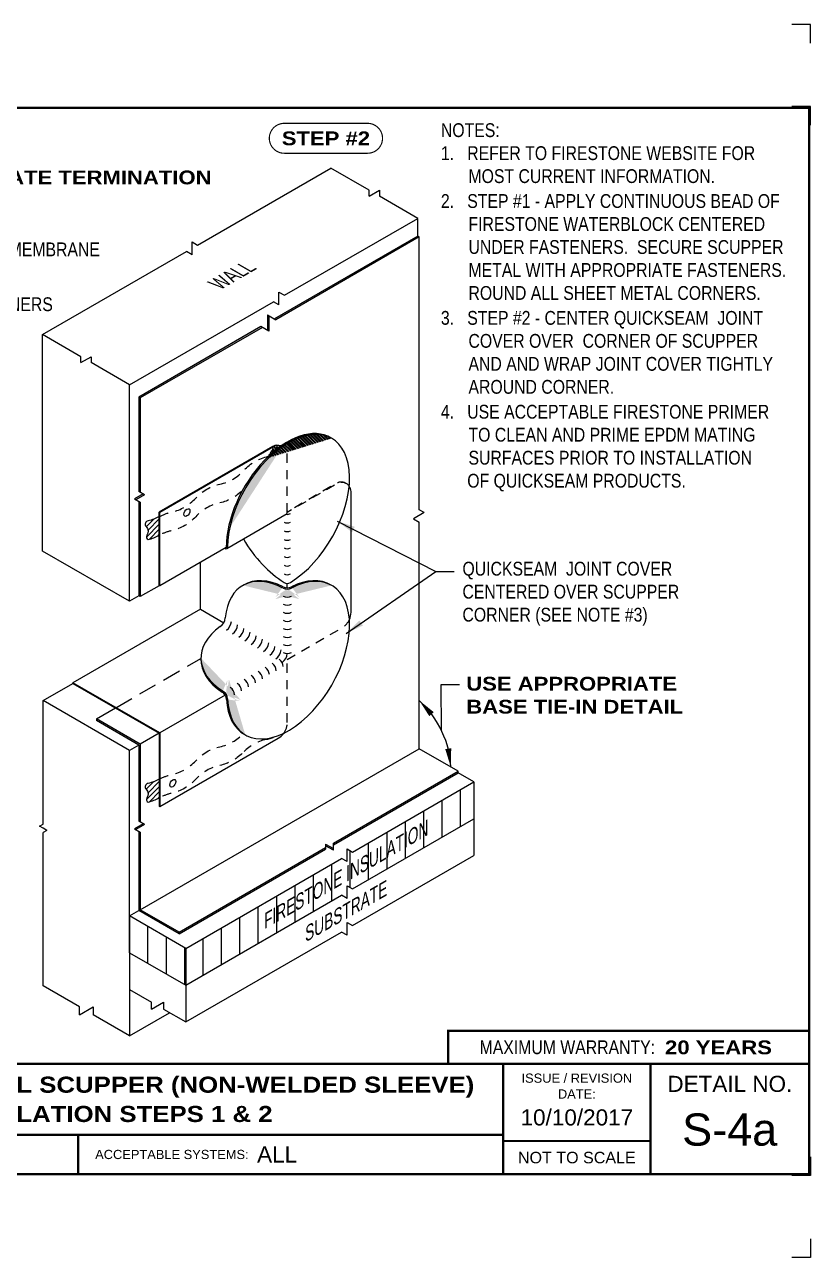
# Model space of a CAD drawing. Header units: inches. Extents: x 255.4 to 275.5, y 38.5 to 55.2.
# Drawn here: x 264.8 to 275.48, y 38.45 to 55.21 of the extents above; entities that cross this region are included whole.
import ezdxf
from ezdxf.enums import TextEntityAlignment as Align

# ---------------------------------------------------------------- set-up
doc = ezdxf.new("R2010")
doc.units = ezdxf.units.IN
doc.header["$MEASUREMENT"] = 0
doc.linetypes.add('HIDDEN', pattern=[0.375, 0.25, -0.125])
doc.linetypes.add('HIDDEN2', pattern=[0.1875, 0.125, -0.0625])
doc.layers.get('0').update_dxf_attribs({"linetype": 'CONTINUOUS'})
doc.layers.get('DEFPOINTS').update_dxf_attribs({"linetype": 'CONTINUOUS'})
for name, color, linetype in [('FSBP-ACCESSORY-OTHER', 7, 'CONTINUOUS'), ('FSBP-ANNO-NOTE', 7, 'CONTINUOUS'), ('FSBP-INSULATION', 7, 'CONTINUOUS'), ('FSBP-MEMBRANE', 7, 'CONTINUOUS'), ('FSBP-SEALANTS', 1, 'CONTINUOUS'), ('FSBP-SUBSTRATE-GENERIC', 9, 'CONTINUOUS'), ('FSBP-TTLB', 7, 'CONTINUOUS'), ('FSBP-TTLB-BORDER', 7, 'CONTINUOUS'), ('FSBP-TTLB-TEXT', 7, 'CONTINUOUS'), ('FSBP-WALL-CURB', 9, 'CONTINUOUS')]:
    doc.layers.add(name, color=color, linetype=linetype)
doc.styles.add('FSBP_ARIAL', font='arial.ttf')
doc.styles.add('FSBP_ARIAL_BOLD', font='')
doc.styles.add('FSBP_ARIAL_NAR', font='ARIALN.TTF')
doc.styles.get('FSBP_ARIAL_BOLD').set_extended_font_data('Arial Black')
doc.dimstyles.new('FSBP-LEADER', dxfattribs={"dimtxt": 0.1875, "dimasz": 0.25, "dimexe": 0.0625, "dimexo": 0.125, "dimgap": 0.125, "dimtad": 0, "dimtih": 1, "dimtoh": 1, "dimdec": 4, "dimzin": 0, "dimdsep": 46, "dimlunit": 4, "dimtxsty": 'FSBP_ARIAL_NAR', "dimcen": 0.09375, "dimclrd": 256, "dimclre": 256, "dimclrt": 256, "dimadec": 0, "dimazin": 0, "dimtfac": 1, "dimtdec": 4, "dimtofl": 0, "dimtmove": 0, "dimatfit": 3, "dimfxl": 0, "dimtolj": 1, "dimtzin": 0, "dimlwd": -1, "dimlwe": -1, "dimarcsym": 0})

# ---------------------------------------------------------------- blocks, each defined once
blk = doc.blocks.new('TTLB-EPDM_2')
at = {"layer": 'DEFPOINTS', "linetype": 'Continuous', "ltscale": 1.75}
for points in [[(20.016, 13.881), (20.016, 14.131), (19.766, 14.131)], [(20.016, -2.381), (20.016, -2.631), (19.766, -2.631)]]:
    blk.add_lwpolyline(points, dxfattribs=at)
at = {"layer": 'DEFPOINTS', "color": 1}
for points in [[(20.016, 12.766), (20.016, 13.016), (19.766, 13.016)], [(20.016, -1.266), (20.016, -1.516), (19.766, -1.516)]]:
    blk.add_lwpolyline(points, dxfattribs=at)
at = {"layer": 'FSBP-TTLB', "const_width": 0.0312}
blk.add_lwpolyline([(15.09, 0), (20, 0), (20, 0.451), (15.09, 0.451)], close=True, dxfattribs=at)
for points in [[(0, 0), (0, -1.5), (20, -1.5), (20, 0), (0, 0)], [(15.84, 0), (15.84, -0.964)], [(17.841, 0), (17.841, -1.5)], [(20, 0), (20, -1.5)], [(4.825, -0.964), (15.84, -0.964)], [(15.84, -0.964), (15.84, -1.5)], [(15.84, -1.049), (17.841, -1.049)]]:
    blk.add_lwpolyline(points, dxfattribs=at)
at = {"layer": 'FSBP-TTLB-BORDER', "const_width": 0.0312}
blk.add_lwpolyline([(20, 0), (20, 13), (0, 13), (0, 0)], dxfattribs=at)
at = {"layer": 'FSBP-TTLB-TEXT', "const_width": 0.0312}
blk.add_lwpolyline([(10.062, -0.964), (10.062, -1.5)], dxfattribs=at)
at = {"layer": 'FSBP-TTLB-TEXT', "style": 'FSBP_ARIAL_NAR'}
blk.add_text('MAXIMUM WARRANTY:', height=0.1875, dxfattribs=at).set_placement((17.905, 0.226), align=Align.MIDDLE_RIGHT)
at = {"layer": 'FSBP-TTLB-TEXT', "style": 'FSBP_ARIAL'}
for s, height, p in [('ISSUE / REVISION', 0.125, (16.841, -0.194)), ('DETAIL NO.', 0.2188, (18.921, -0.272)), ('DATE:', 0.125, (16.841, -0.41)), ('NOT TO SCALE', 0.15625, (16.841, -1.274))]:
    blk.add_text(s, height=height, dxfattribs=at).set_placement(p, align=Align.MIDDLE_CENTER)
blk.add_text('ACCEPTABLE SYSTEMS:', height=0.125, dxfattribs=at).set_placement((10.293, -1.232), align=Align.MIDDLE_LEFT)
at = {"layer": 'FSBP-TTLB-TEXT'}
for tag, height, style, p in [('MAXIMUM_WARRANTY', 0.188, 'FSBP_ARIAL_BOLD', (18.04, 0.224)), ('ACCPT_SYSTEMS', 0.219, 'FSBP_ARIAL', (12.494, -1.232))]:
    blk.add_attdef(tag, text='', height=height, dxfattribs=dict(at, style=style)).set_placement(p, align=Align.MIDDLE_LEFT)
for tag, height, style, p in [('DETAIL_DESCP_LINE_1', 0.219, 'FSBP_ARIAL_BOLD', (10.331, -0.283)), ('DETAIL_DESCP_LINE_2', 0.219, 'FSBP_ARIAL_BOLD', (10.331, -0.681)), ('ISSUE_REV_DATE', 0.219, 'FSBP_ARIAL', (16.841, -0.728)), ('DETAIL_NUMBER', 0.438, 'FSBP_ARIAL', (18.919, -0.893))]:
    blk.add_attdef(tag, text='', height=height, dxfattribs=dict(at, style=style)).set_placement(p, align=Align.MIDDLE_CENTER)

msp = doc.modelspace()

# ---------------------------------------------------------------- hatches: boundary and pattern name
at = {"layer": 'FSBP-ACCESSORY-OTHER'}
h = msp.add_hatch(dxfattribs=at)
h.set_pattern_fill('STEEL', color=256, scale=0.25, angle=90, style=0)
h.set_pattern_definition([(135, (114.723633, 25.63342), (-0.022097087, -0.022097087), []), (135, (114.708008, 25.63342), (-0.022097087, -0.022097087), [])])
edge = h.paths.add_edge_path()
edge.add_arc((268.243, 49.364), 0.125, 72.4184, 120, ccw=False)
edge.add_ellipse((268.368, 48.58), major_axis=(-0.587, -1.016), ratio=0.57735, start_angle=230.9362, end_angle=231.034, ccw=False)
edge.add_ellipse((268.368, 48.58), major_axis=(-0.587, -1.016), ratio=0.57735, start_angle=179.1545, end_angle=230.9362)
edge.add_arc((268.236, 49.368), 0.125, 68.4839, 120)
edge.add_line((268.173, 49.476), (266.628, 48.583))
edge.add_line((266.628, 48.583), (266.635, 48.58))
edge.add_line((266.635, 48.58), (268.18, 49.472))
h = msp.add_hatch(dxfattribs=at)
h.set_pattern_fill('STEEL', color=256, scale=0.25, style=0)
h.set_pattern_definition([(45, (1.570232, -34.333046), (-0.022097087, 0.022097087), []), (45, (1.570232, -34.31742), (-0.022097087, 0.022097087), [])])
h.paths.add_polyline_path([(266.635, 48.58), (266.628, 48.583), (266.628, 47.583), (266.635, 47.58)])
h = msp.add_hatch(dxfattribs=at)
h.set_pattern_fill('STEEL', color=256, scale=0.25, style=0)
h.set_pattern_definition([(45, (1.570232, -34.833046), (-0.022097087, 0.022097087), []), (45, (1.570232, -34.81742), (-0.022097087, 0.022097087), [])])
h.paths.add_polyline_path([(266.635, 45.58), (266.037, 45.924), (266.031, 45.921), (266.628, 45.576), (266.628, 44.583), (266.635, 44.58)])
h.paths.add_polyline_path([(265.453, 46.262), (265.453, 46.254), (266.031, 45.921), (266.037, 45.924)])
at = {"layer": 'FSBP-INSULATION'}
h = msp.add_hatch(dxfattribs=at)
h.set_pattern_fill('LINE', color=256, scale=2, angle=90, style=0)
h.set_pattern_definition([(90, (114.72363, 25.63342), (-0.25, 2e-17), [])])
h.paths.add_polyline_path([(269.106, 43.374), (269.181, 43.331), (269.181, 43.504), (269.256, 43.461), (270.906, 44.414), (270.906, 44.914), (269.256, 43.961), (269.181, 44.004), (269.181, 43.831), (269.106, 43.874), (266.987, 42.651), (266.987, 42.151)])
h.paths.add_polyline_path([(266.222, 43.092), (266.222, 42.592), (266.987, 42.151), (266.987, 42.651)])
h.paths.add_polyline_path([(267.995, 42.847), (270.437, 44.192), (270.437, 44.528), (267.995, 43.183)], flags=24)
at = {"layer": 'FSBP-MEMBRANE'}
h = msp.add_hatch(color=256, dxfattribs=at)
h.paths.add_polyline_path([(266.369, 50.136), (266.35, 50.147), (266.35, 48.864), (266.369, 48.853)])
h.paths.add_polyline_path([(268.029, 51.094), (268.01, 51.106), (266.35, 50.147), (266.369, 50.136)])
h.paths.add_polyline_path([(268.116, 51.255), (268.097, 51.266), (268.097, 51.055), (268.116, 51.044)])
h.paths.add_polyline_path([(270.162, 52.326), (270.142, 52.337), (268.192, 51.211), (268.212, 51.2)])
h.paths.add_polyline_path([(266.428, 48.819), (266.409, 48.83), (266.291, 48.762), (266.31, 48.751)])
h.paths.add_polyline_path([(266.369, 48.717), (266.35, 48.728), (266.35, 47.445), (266.369, 47.434)])
h = msp.add_hatch(color=256, dxfattribs=at)
edge = h.paths.add_edge_path()
edge.add_ellipse((268.385, 48.57), major_axis=(-0.587, -1.016), ratio=0.57735, start_angle=230.8579, end_angle=313.8042, ccw=False)
edge.add_arc((268.236, 49.368), 0.125, 58.9955, 58.9961, ccw=False)
edge.add_ellipse((268.385, 48.57), major_axis=(-0.587, -1.016), ratio=0.57735, start_angle=180.8455, end_angle=230.8513, ccw=False)
edge.add_ellipse((268.368, 48.58), major_axis=(-0.587, -1.016), ratio=0.57735, start_angle=179.1545, end_angle=230.9362)
edge.add_ellipse((268.368, 48.58), major_axis=(-0.587, -1.016), ratio=0.57735, start_angle=230.9362, end_angle=231.034)
edge.add_ellipse((268.368, 48.58), major_axis=(-0.587, -1.016), ratio=0.57735, start_angle=231.034, end_angle=243.0431)
edge.add_ellipse((268.368, 48.58), major_axis=(-0.587, -1.016), ratio=0.57735, start_angle=243.0431, end_angle=272.5219)
edge.add_ellipse((268.368, 48.58), major_axis=(-0.587, -1.016), ratio=0.57735, start_angle=272.5219, end_angle=315)
edge.add_line((267.538, 48.101), (267.52, 48.091))
edge.add_line((267.52, 48.091), (267.524, 48.089))
edge.add_arc((267.534, 48.107), 0.0208, 240, 299.5978)
edge.add_line((267.545, 48.089), (267.545, 48.089))
edge.add_arc((267.534, 48.107), 0.0208, 300.4022, 359.0851)
edge.add_ellipse((268.385, 48.57), major_axis=(-0.587, -1.016), ratio=0.57735, start_angle=313.8042, end_angle=314.0635, ccw=False)
h = msp.add_hatch(color=256, dxfattribs=at)
edge = h.paths.add_edge_path()
edge.add_ellipse((268.385, 46.57), major_axis=(-0.587, -1.016), ratio=0.57735, start_angle=540.8455, end_angle=582.2072, ccw=False)
edge.add_ellipse((268.368, 46.58), major_axis=(-0.587, -1.016), ratio=0.57735, start_angle=539.1545, end_angle=581.1412)
edge.add_arc((268.368, 47.68), 0.125, 243.4595, 296.5405, ccw=False)
edge.add_ellipse((268.368, 46.58), major_axis=(0.587, -1.016), ratio=0.57735, start_angle=138.8588, end_angle=180.8455)
edge.add_ellipse((268.35, 46.57), major_axis=(0.587, -1.016), ratio=0.57735, start_angle=137.7928, end_angle=179.1545, ccw=False)
edge.add_arc((268.368, 47.662), 0.125, 242.4795, 297.5205)
h = msp.add_hatch(color=256, dxfattribs=at)
edge = h.paths.add_edge_path()
edge.add_ellipse((268.368, 46.6), major_axis=(-1.174, 0), ratio=0.57735, start_angle=360.8455, end_angle=402.2072, ccw=False)
edge.add_ellipse((268.368, 46.58), major_axis=(-1.174, 0), ratio=0.57735, start_angle=359.1545, end_angle=401.1412)
edge.add_arc((267.415, 46.03), 0.125, 3.4595, 56.5405, ccw=False)
edge.add_ellipse((268.368, 46.58), major_axis=(-0.587, -1.016), ratio=0.57735, start_angle=318.8588, end_angle=360.8455)
edge.add_ellipse((268.385, 46.57), major_axis=(-0.587, -1.016), ratio=0.57735, start_angle=317.7928, end_angle=359.1545, ccw=False)
edge.add_arc((267.431, 46.039), 0.125, 2.4795, 57.5205)
h = msp.add_hatch(color=256, dxfattribs=at)
h.paths.add_polyline_path([(265.772, 45.771), (265.772, 45.749), (266.35, 45.415), (266.35, 44.381), (266.369, 44.369), (266.369, 45.426)])
h.paths.add_polyline_path([(266.428, 44.335), (266.409, 44.347), (266.291, 44.279), (266.31, 44.267)])
h.paths.add_polyline_path([(266.369, 44.233), (266.35, 44.245), (266.35, 43.165), (266.897, 42.849), (266.897, 42.871), (266.369, 43.176)])
h.paths.add_polyline_path([(268.889, 43.999), (268.889, 44.022), (266.897, 42.871), (266.897, 42.849)])
h.paths.add_polyline_path([(270.69, 45.039), (270.69, 45.061), (268.995, 44.083), (268.995, 44.06)])
h.paths.add_polyline_path([(268.889, 44.069), (268.889, 44.046), (268.995, 43.985), (268.995, 44.008)])
at = {"layer": 'FSBP-SEALANTS'}
h = msp.add_hatch(dxfattribs=at)
h.set_pattern_fill('ANSI31', color=256, scale=0.4, style=0)
h.set_pattern_definition([(45, (7.65756, -52.087417), (-0.035355339, 0.035355339), [])])
h.paths.add_polyline_path([(266.628, 48.522, -0.065045), (266.477, 48.465, 0.622721), (266.449, 48.387, -0.36093), (266.459, 48.268, 0.501334), (266.477, 48.212, 0.065045), (266.628, 48.268)])
h = msp.add_hatch(dxfattribs=at)
h.set_pattern_fill('ANSI31', color=256, scale=0.4, style=0)
h.set_pattern_definition([(45, (7.65756, -55.657913), (-0.035355339, 0.035355339), [])])
h.paths.add_polyline_path([(266.628, 44.951, -0.065045), (266.477, 44.895, 0.622721), (266.449, 44.816, -0.36093), (266.459, 44.697, 0.501334), (266.477, 44.641, 0.065045), (266.628, 44.698)])

# ---------------------------------------------------------------- linework, layer by layer
for p, q in [((270.464, 45.612), (270.461, 46.241)), ((270.461, 46.241), (270.711, 46.241))]:
    msp.add_line(p, q)
at = {"layer": 'FSBP-ACCESSORY-OTHER'}
for p, q in [((266.628, 47.583), (266.628, 48.583)), ((266.628, 48.583), (266.635, 48.58)), ((266.635, 47.58), (266.635, 48.58)), ((268.368, 48.564), (268.368, 48.58)), ((268.368, 47.555), (268.368, 47.615)), ((266.635, 47.58), (266.628, 47.583)), ((267.186, 47.262), (265.453, 46.262)), ((266.635, 45.58), (265.453, 46.262)), ((265.453, 46.254), (265.453, 46.262)), ((265.453, 46.254), (266.628, 45.576)), ((267.523, 46.093), (266.635, 45.58)), ((266.628, 45.576), (266.628, 44.583)), ((266.628, 44.583), (266.635, 44.58))]:
    msp.add_line(p, q, dxfattribs=at)
at = {"layer": 'FSBP-ACCESSORY-OTHER', "linetype": 'Continuous'}
for p, q in [((267.538, 48.101), (266.635, 47.58)), ((267.186, 47.262), (267.186, 47.898)), ((267.186, 47.262), (267.503, 47.079))]:
    msp.add_line(p, q, dxfattribs=at)
at = {"layer": 'FSBP-ACCESSORY-OTHER', "flags": 128}
for points in [[(268.282, 49.484, 0.228645), (268.173, 49.476), (266.628, 48.583)], [(268.28, 49.483, 0.210649), (268.18, 49.472), (266.635, 48.58)], [(269.212, 47.123, 0.104444), (269.234, 47.224), (269.234, 48.864, 0.159264), (269.209, 48.937)]]:
    msp.add_lwpolyline(points, format="xyb", dxfattribs=at)
at = {"layer": 'FSBP-ACCESSORY-OTHER', "linetype": 'HIDDEN2', "flags": 128}
for points in [[(268.302, 49.474, 0.00333), (268.3, 49.475, 0.00333)], [(268.368, 48.58), (268.368, 49.364, 0.279928), (268.3, 49.475, 0.279928)], [(269.168, 48.974, 0.276233), (269.039, 48.976), (268.368, 48.588)], [(269.209, 48.937, 0.38288), (269.046, 48.972), (268.368, 48.58)], [(268.368, 46.58), (269.109, 47.008, 0.159054), (269.212, 47.123, 0.131652)]]:
    msp.add_lwpolyline(points, format="xyb", dxfattribs=at)
at = {"layer": 'FSBP-ACCESSORY-OTHER', "linetype": 'HIDDEN2'}
msp.add_lwpolyline([(268.319, 45.577, 0.159054), (268.368, 45.724), (268.368, 46.58)], format="xyb", dxfattribs=at)
at = {"layer": 'FSBP-ACCESSORY-OTHER'}
msp.add_lwpolyline([(266.635, 45.58), (266.635, 44.58)], dxfattribs=at)
msp.add_lwpolyline([(266.635, 44.58), (268.243, 45.508, 0.104444), (268.319, 45.577, 0.104444)], format="xyb", dxfattribs=at)
at = {"layer": 'FSBP-ACCESSORY-OTHER', "linetype": 'Continuous'}
for centre in [(267.004, 48.578), (266.811, 44.896)]:
    msp.add_ellipse(centre, major_axis=(-0.0287, -0.0497), ratio=0.57735, dxfattribs=at)
at = {"layer": 'FSBP-ANNO-NOTE', "const_width": 0.0156}
msp.add_lwpolyline([(268.327, 53.463), (269.459, 53.463, 1), (269.459, 53.87), (268.327, 53.87, 1)], format="xyb", close=True, dxfattribs=at)
at = {"layer": 'FSBP-ANNO-NOTE'}
for points in [[(270.162, 46.022, 0, 0.082, 0), (270.329, 45.836, 0.082, 0.082, 0)], [(270.59, 45.119, 0, 0.082, 0), (270.556, 45.367, 0.082, 0.082, 0)]]:
    msp.add_lwpolyline(points, format="xyseb", dxfattribs=at)
msp.add_ellipse((269.999, 45.46), major_axis=(-0.418, 0.723), ratio=0.57735, start_param=3.926991, end_param=5.2183, dxfattribs=at)
at = {"layer": 'FSBP-INSULATION', "linetype": 'Continuous'}
for p, q in [((270.906, 44.914), (270.69, 45.039)), ((269.256, 43.961), (270.906, 44.914)), ((270.906, 44.914), (270.906, 44.414)), ((269.256, 43.461), (270.906, 44.414)), ((269.181, 43.831), (269.181, 44.004)), ((269.181, 44.004), (269.256, 43.961)), ((266.987, 42.651), (269.106, 43.874)), ((269.181, 43.831), (269.106, 43.874)), ((269.181, 43.331), (269.181, 43.504)), ((269.181, 43.504), (269.256, 43.461)), ((266.987, 42.151), (269.106, 43.374)), ((269.181, 43.331), (269.106, 43.374)), ((266.222, 43.092), (266.35, 43.165)), ((266.987, 42.651), (266.222, 43.092)), ((266.222, 43.092), (266.222, 42.592)), ((266.222, 42.592), (266.987, 42.151)), ((266.987, 42.651), (266.987, 42.151))]:
    msp.add_line(p, q, dxfattribs=at)
at = {"layer": 'FSBP-MEMBRANE', "linetype": 'Continuous'}
for p, q in [((270.142, 52.337), (268.192, 51.211)), ((270.162, 52.326), (268.212, 51.2)), ((270.162, 52.326), (270.142, 52.337)), ((270.162, 48.614), (270.162, 52.326)), ((268.097, 51.266), (268.212, 51.2)), ((268.097, 51.266), (268.097, 51.055)), ((268.116, 51.255), (268.116, 51.044)), ((268.01, 51.106), (266.35, 50.147)), ((268.029, 51.094), (266.369, 50.136)), ((268.116, 51.044), (268.01, 51.106)), ((266.35, 50.147), (266.369, 50.136)), ((266.35, 50.147), (266.35, 48.864)), ((266.369, 50.136), (266.369, 48.853)), ((266.409, 48.83), (266.291, 48.762)), ((266.428, 48.819), (266.31, 48.751)), ((266.428, 48.819), (266.35, 48.864)), ((266.291, 48.762), (266.369, 48.717)), ((266.35, 48.728), (266.35, 47.445)), ((266.369, 48.717), (266.369, 47.434)), ((270.228, 48.577), (270.162, 48.614)), ((270.228, 48.577), (270.084, 48.493)), ((270.084, 48.493), (270.162, 48.448)), ((270.162, 45.366), (270.162, 48.448)), ((266.369, 45.426), (266.369, 44.369)), ((266.35, 45.415), (266.35, 44.381)), ((266.369, 43.176), (270.162, 45.366)), ((268.995, 44.083), (270.69, 45.061)), ((268.995, 44.06), (270.69, 45.039)), ((270.69, 45.039), (270.69, 45.061)), ((266.409, 44.347), (266.291, 44.279)), ((266.291, 44.279), (266.369, 44.233)), ((266.428, 44.335), (266.31, 44.267)), ((266.428, 44.335), (266.35, 44.381)), ((266.35, 44.245), (266.35, 43.165)), ((266.369, 44.233), (266.369, 43.176)), ((266.897, 42.871), (268.889, 44.022)), ((266.897, 42.849), (268.889, 43.999)), ((268.889, 44.069), (268.995, 44.008)), ((268.889, 44.069), (268.889, 43.999)), ((268.995, 43.985), (268.889, 44.046)), ((268.995, 43.985), (268.995, 44.083)), ((266.897, 42.849), (266.35, 43.165))]:
    msp.add_line(p, q, dxfattribs=at)
at = {"layer": 'FSBP-MEMBRANE'}
for p, q in [((267.545, 48.089), (268.368, 48.564)), ((267.524, 48.089), (267.52, 48.091)), ((266.369, 47.434), (266.35, 47.445)), ((266.628, 47.583), (266.369, 47.434)), ((265.772, 45.771), (266.031, 45.921)), ((266.369, 45.426), (265.772, 45.771)), ((265.772, 45.771), (265.772, 45.749)), ((266.35, 45.415), (265.772, 45.749)), ((266.628, 45.576), (266.369, 45.426)), ((270.69, 45.061), (270.162, 45.366)), ((266.897, 42.871), (266.369, 43.176)), ((266.897, 42.849), (266.897, 42.871))]:
    msp.add_line(p, q, dxfattribs=at)
at = {"layer": 'FSBP-MEMBRANE', "linetype": 'HIDDEN'}
msp.add_line((266.037, 45.924), (267.194, 46.592), dxfattribs=at)
at = {"layer": 'FSBP-MEMBRANE'}
for centre, radius, start, end in [((268.368, 48.519), 0.0833, 238.4529, 301.5471), ((268.368, 48.636), 0.0833, 258.1584, 301.5471), ((268.368, 48.401), 0.0833, 238.4529, 301.5471), ((267.534, 48.107), 0.0208, 240, 359.1956), ((268.368, 48.284), 0.0833, 238.4529, 301.5471), ((268.368, 48.167), 0.0833, 238.4529, 301.5471), ((268.368, 48.05), 0.0833, 238.4529, 301.5471), ((268.368, 47.933), 0.0833, 238.4529, 301.5471), ((268.368, 47.816), 0.0833, 238.4529, 301.5471), ((268.368, 47.698), 0.0833, 238.4529, 301.5471), ((268.368, 47.662), 0.125, 242.4795, 297.5205), ((268.368, 47.552), 0.125, 242.4795, 297.5205), ((268.368, 47.68), 0.125, 243.4595, 296.5405), ((268.368, 47.442), 0.125, 242.4795, 297.5205), ((267.359, 47.162), 0.167, 305.4715, 354.5285), ((268.368, 47.333), 0.125, 242.4795, 297.5205), ((268.368, 47.223), 0.125, 242.4795, 297.5205), ((267.443, 47.114), 0.167, 305.4715, 354.5285), ((267.527, 47.065), 0.167, 305.4715, 354.5285), ((267.612, 47.017), 0.167, 305.4715, 354.5285), ((267.696, 46.968), 0.167, 305.4715, 354.5285), ((268.368, 47.114), 0.125, 242.4795, 297.5205), ((267.78, 46.919), 0.167, 305.4715, 354.5285), ((267.865, 46.871), 0.167, 305.4715, 354.5285), ((267.949, 46.822), 0.167, 305.4715, 354.5285), ((268.368, 47.004), 0.125, 242.4795, 297.5205), ((268.368, 46.895), 0.125, 242.4795, 297.5205), ((268.033, 46.773), 0.167, 305.4715, 354.5285), ((268.117, 46.725), 0.167, 305.4715, 354.5285), ((268.202, 46.676), 0.167, 305.4715, 354.5285), ((268.368, 46.785), 0.125, 242.4795, 297.5205), ((267.999, 46.368), 0.125, 2.4795, 57.5205), ((268.094, 46.422), 0.125, 2.4795, 57.5205), ((268.189, 46.477), 0.125, 2.4795, 57.5205), ((267.715, 46.204), 0.125, 2.4795, 57.5205), ((267.81, 46.258), 0.125, 2.4795, 57.5205), ((267.905, 46.313), 0.125, 2.4795, 57.5205), ((267.415, 46.03), 0.125, 3.4595, 56.5405), ((267.431, 46.039), 0.125, 2.4795, 57.5205), ((267.526, 46.094), 0.125, 2.4795, 57.5205), ((267.621, 46.149), 0.125, 2.4795, 57.5205)]:
    msp.add_arc(centre, radius, start, end, dxfattribs=at)
for centre, major_axis, start_param, end_param in [((268.385, 48.57), (-0.587, -1.016), 0.817068, 5.481443), ((268.368, 48.58), (-0.587, -1.016), 3.126835, 5.497787), ((268.35, 48.57), (0.587, -1.016), 4.724249, 5.466118), ((268.385, 46.57), (-0.587, -1.016), 5.54653, 10.161433), ((268.35, 46.57), (0.587, -1.016), 2.404937, 3.822563), ((268.368, 46.58), (0.587, -1.016), 2.423544, 3.15635), ((268.368, 46.58), (-0.587, -1.016), 9.41002, 10.142827), ((268.368, 46.6), (-1.174, 0), 5.602215, 7.019841), ((268.368, 46.58), (-1.174, 0), 6.268428, 7.001234), ((268.368, 46.58), (-0.587, -1.016), 5.565137, 6.297943)]:
    msp.add_ellipse(centre, major_axis=major_axis, ratio=0.57735, start_param=start_param, end_param=end_param, dxfattribs=at)
at = {"layer": 'FSBP-SEALANTS', "linetype": 'HIDDEN2', "flags": 128}
for points in [[(266.635, 48.525, -0.068989), (266.795, 48.584, 0.156408), (267.123, 48.774, -0.156408), (267.452, 48.963, 0.156408), (267.78, 49.153, -0.156408), (268.108, 49.342, 0.000857), (268.111, 49.343)], [(267.755, 48.874, -0.141828), (267.452, 48.71, 0.156408), (267.123, 48.52, -0.156408), (266.795, 48.331, 0.068989), (266.635, 48.272, 0.068989)], [(266.635, 44.955, -0.068989), (266.795, 45.014, 0.156408), (267.123, 45.203, -0.156408), (267.452, 45.393, 0.149815), (267.769, 45.571)], [(267.755, 45.303, -0.141828), (267.452, 45.139, 0.156408), (267.123, 44.95, -0.156408), (266.795, 44.76, 0.068989), (266.635, 44.701, 0.068989)]]:
    msp.add_lwpolyline(points, format="xyb", dxfattribs=at)
at = {"layer": 'FSBP-SEALANTS', "flags": 128}
for points in [[(266.628, 48.522, -0.065045), (266.477, 48.465, 0.622721), (266.449, 48.387, -0.36093), (266.459, 48.268, 0.501334), (266.477, 48.212, 0.065045), (266.628, 48.268)], [(266.628, 44.951, -0.065045), (266.477, 44.895, 0.622721), (266.449, 44.816, -0.36093), (266.459, 44.697, 0.501334), (266.477, 44.641, 0.065045), (266.628, 44.698)]]:
    msp.add_lwpolyline(points, format="xyb", dxfattribs=at)
at = {"layer": 'FSBP-SEALANTS', "linetype": 'HIDDEN2'}
msp.add_lwpolyline([(267.755, 45.303, -0.156408), (268.084, 45.493, 0.044422), (268.189, 45.526, 0.044422)], format="xyb", dxfattribs=at)
at = {"layer": 'FSBP-SUBSTRATE-GENERIC'}
for p, q in [((266.222, 47.372), (265.041, 48.054)), ((266.35, 47.445), (266.222, 47.372)), ((265.048, 46.02), (265.453, 46.254)), ((266.222, 45.342), (265.048, 46.02))]:
    msp.add_line(p, q, dxfattribs=at)
at = {"layer": 'FSBP-SUBSTRATE-GENERIC', "linetype": 'Continuous'}
for p, q in [((270.906, 44.414), (270.906, 43.914)), ((269.256, 42.961), (270.906, 43.914)), ((269.181, 42.917), (269.181, 43.004)), ((269.181, 43.004), (269.256, 42.961)), ((269.181, 42.831), (269.181, 42.917)), ((266.987, 41.651), (269.106, 42.874)), ((269.181, 42.831), (269.106, 42.874)), ((266.222, 42.092), (266.523, 41.918)), ((266.987, 42.151), (266.987, 41.651)), ((266.523, 41.824), (266.686, 41.918)), ((266.523, 41.824), (266.523, 41.918)), ((266.686, 41.918), (266.686, 41.824)), ((266.686, 41.824), (266.987, 41.651))]:
    msp.add_line(p, q, dxfattribs=at)
at = {"layer": 'FSBP-WALL-CURB', "linetype": 'Continuous'}
for p, q in [((267.148, 52.214), (268.961, 53.261)), ((269.482, 52.96), (268.961, 53.261)), ((269.482, 52.879), (269.621, 52.96)), ((269.482, 52.879), (269.482, 52.96)), ((269.621, 52.96), (269.621, 52.879)), ((270.142, 52.578), (269.621, 52.879)), ((268.33, 51.532), (270.142, 52.578)), ((270.142, 52.337), (270.142, 52.578)), ((267.073, 52.084), (267.073, 52.257)), ((267.073, 52.257), (267.148, 52.214)), ((265.041, 50.997), (266.998, 52.127)), ((267.073, 52.084), (266.998, 52.127)), ((268.255, 51.402), (268.255, 51.575)), ((268.255, 51.575), (268.33, 51.532)), ((266.222, 50.315), (268.179, 51.445)), ((268.255, 51.402), (268.179, 51.445)), ((265.562, 50.696), (265.041, 50.997)), ((265.041, 48.054), (265.041, 50.997)), ((265.562, 50.616), (265.701, 50.696)), ((265.562, 50.616), (265.562, 50.696)), ((265.701, 50.696), (265.701, 50.616)), ((266.222, 50.315), (265.701, 50.616)), ((266.222, 47.372), (266.222, 50.315)), ((265.048, 44.341), (265.048, 46.02)), ((266.35, 45.415), (266.222, 45.342)), ((266.222, 43.092), (266.222, 45.342)), ((264.998, 44.313), (265.048, 44.341)), ((265.048, 44.284), (264.998, 44.313)), ((265.097, 44.255), (265.048, 44.284)), ((265.097, 44.255), (265.048, 44.227)), ((265.048, 42.141), (265.048, 44.227)), ((266.222, 42.592), (266.222, 41.463)), ((265.542, 41.855), (265.048, 42.141)), ((265.542, 41.748), (265.728, 41.855)), ((265.542, 41.748), (265.542, 41.855)), ((265.728, 41.855), (265.728, 41.748)), ((266.222, 41.463), (265.728, 41.748)), ((266.222, 41.463), (266.767, 41.777))]:
    msp.add_line(p, q, dxfattribs=at)

# ---------------------------------------------------------------- block references
msp.add_blockref('TTLB-EPDM_2', (255.463, 41.081)).add_auto_attribs({'DETAIL_DESCP_LINE_1': 'OVERFLOW THRU-WALL SCUPPER (NON-WELDED SLEEVE)', 'DETAIL_DESCP_LINE_2': 'INSTALLATION STEPS 1 & 2', 'ACCPT_SYSTEMS': 'ALL', 'ISSUE_REV_DATE': '10/10/2017', 'DETAIL_NUMBER': 'S-4a', 'MAXIMUM_WARRANTY': '20 YEARS'})

# ---------------------------------------------------------------- texts
at = {"layer": 'FSBP-ANNO-NOTE', "style": 'FSBP_ARIAL_BOLD'}
msp.add_text('STEP #2', height=0.1875, dxfattribs=at).set_placement((268.893, 53.666), align=Align.MIDDLE_CENTER)
at = {"layer": 'FSBP-ANNO-NOTE', "style": 'FSBP_ARIAL_NAR'}
msp.add_text('RUBBERGARD EPDM MEMBRANE', height=0.1875, dxfattribs=at).set_placement((262.325, 52.156), align=Align.MIDDLE_LEFT)
at = {"layer": 'FSBP-ANNO-NOTE', "linetype": 'Continuous', "style": 'FSBP_ARIAL_NAR'}
for s, oblique, p in [('WALL', 330, (267.664, 51.83)), ('SUBSTRATE', 30, (269.122, 43.134))]:
    msp.add_text(s, height=0.1875, rotation=30, dxfattribs=dict(at, oblique=oblique)).set_placement(p, align=Align.MIDDLE)
at = {"layer": 'FSBP-ANNO-NOTE', "style": 'FSBP_ARIAL_NAR', "oblique": 30}
msp.add_text('FIRESTONE INSULATION', height=0.1875, rotation=30, dxfattribs=at).set_placement((269.122, 43.634), align=Align.MIDDLE)
at = {"layer": 'FSBP-ANNO-NOTE', "char_height": 0.1875, "attachment_point": 1}
for s, width, heights, insert, style in [('\\A1;NOTES:\\P1.   REFER TO FIRESTONE WEBSITE FOR \\P{\\W6.27837; }MOST CURRENT INFORMATION.\\P{\\H0.08333x;\\W9.4179;        \\W1;\\P}2.   STEP #1 - APPLY CONTINUOUS BEAD OF \\P{\\W6.27837; }FIRESTONE WATERBLOCK CENTERED \\P{\\W6.27837; }UNDER FASTENERS.  SECURE SCUPPER \\P{\\W6.27837; }METAL WITH APPROPRIATE FASTENERS. \\P{\\W6.27837; }ROUND ALL SHEET METAL CORNERS.\\P{\\H0.08333x;\\P}3.   STEP #2 - CENTER QUICKSEAM  JOINT \\P{\\W6.27837; }COVER OVER  CORNER OF SCUPPER \\P{\\W6.27837; }AND AND WRAP JOINT COVER TIGHTLY \\P{\\W6.27837; }AROUND CORNER.\\P{\\H0.08333x;\\P}4.   USE ACCEPTABLE FIRESTONE PRIMER \\P{\\W6.27837; }TO CLEAN AND PRIME EPDM MATING \\P{\\W6.27837; }SURFACES PRIOR TO INSTALLATION \\P      OF QUICKSEAM PRODUCTS.', 4.75134, [5.436], (270.456, 53.871), 'FSBP_ARIAL_NAR'), ('USE APPROPRIATE TERMINATION', 6.97503, [0.322], (262.308, 53.228), 'FSBP_ARIAL_BOLD'), ('APPROPRIATE FASTENERS\\P4" (102 mm) O.C. MAX.', 2.95149, [0.616], (262.305, 51.504), 'FSBP_ARIAL_NAR'), ('QUICKSEAM  JOINT COVER CENTERED OVER SCUPPER CORNER (SEE NOTE #3)', 3.02933, [1.212], (270.749, 47.908), 'FSBP_ARIAL_NAR'), ('USE APPROPRIATE \\PBASE TIE-IN DETAIL', 2.91236, [0.575], (270.801, 46.344), 'FSBP_ARIAL_BOLD')]:
    msp.add_mtext_dynamic_manual_height_columns(s, width=width, gutter_width=5, heights=heights, dxfattribs=dict(at, insert=insert, style=style))

# ---------------------------------------------------------------- leaders
at = {"layer": 'FSBP-ANNO-NOTE'}
for points in [[(269.044, 48.461), (270.388, 47.774), (270.638, 47.774)], [(269.167, 46.934), (270.388, 47.774)]]:
    msp.add_leader(points, dimstyle='FSBP-LEADER', dxfattribs=at)

doc.saveas('drawing.dxf')
